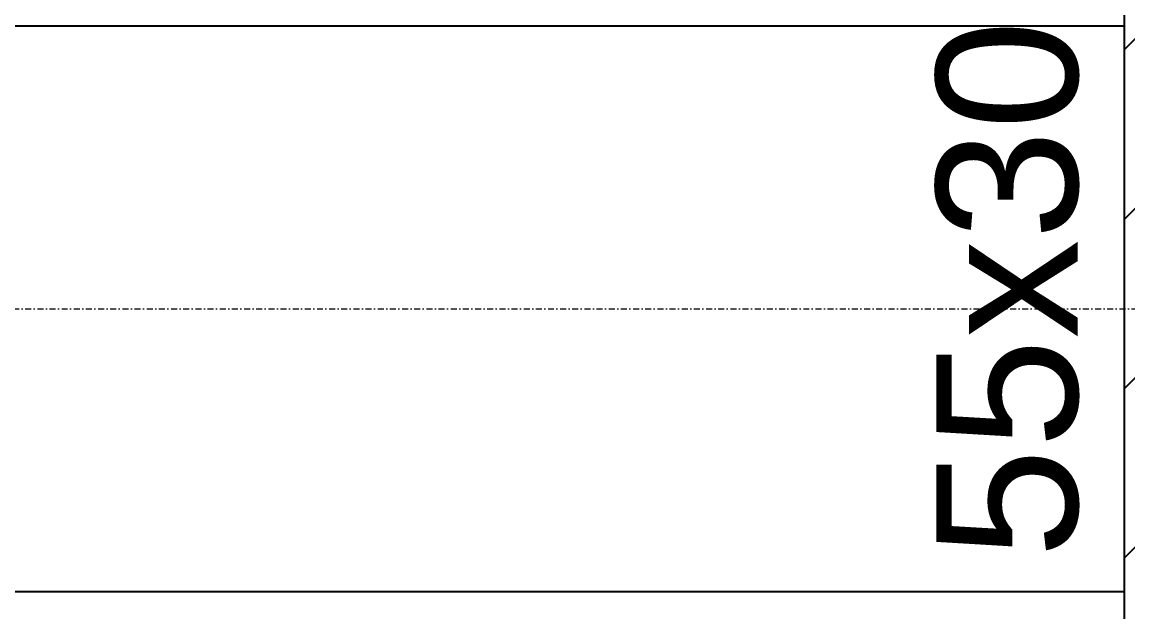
# Model space of a CAD drawing. Header units: millimetres. Extents: x -455371 to 117772, y -78417 to 116564.
# Drawn here: x -34849 to -34263, y 55412 to 55724 of the extents above; entities that cross this region are included whole.
import ezdxf

# ---------------------------------------------------------------- set-up
doc = ezdxf.new("R2010")
doc.units = ezdxf.units.MM
doc.linetypes.add('TRATTOPUNTO', pattern=[25.4, 12.7, -6.35, 0, -6.35])
for name, color, linetype, lineweight in [('Cls', 7, 'Continuous', 25), ('fili fissi tratteggiati', 210, 'TRATTOPUNTO', 18), ('Scritte', 7, 'Continuous', 15)]:
    doc.layers.add(name, color=color, linetype=linetype, lineweight=lineweight)
doc.layers.add('RETINI', color=253, linetype='Continuous')
doc.styles.get("Standard").update_dxf_attribs({"font": 'arial.ttf'})

msp = doc.modelspace()

# ---------------------------------------------------------------- hatches: boundary and pattern name
at = {"layer": 'RETINI'}
h = msp.add_hatch(dxfattribs=at)
h.set_pattern_fill('ANSI31', color=256, scale=20)
h.set_pattern_definition([(45, (69267.63, 5500), (-44.90128, 44.90128), [])])
h.paths.add_polyline_path([(-33964.5, 55572.48), (-34114.5, 55572.48), (-34114.5, 55297.48), (-33964.5, 55297.48)])
h.paths.add_polyline_path([(-34114.5, 55572.48), (-34114.5, 55847.48), (-34264.5, 55847.48), (-34264.5, 55297.48), (-34114.5, 55297.48)])
h.paths.add_polyline_path([(-33964.5, 55847.48), (-34114.5, 55847.48), (-34114.5, 55572.48), (-33964.5, 55572.48)])

# ---------------------------------------------------------------- linework, layer by layer
at = {"layer": 'Cls'}
for points in [[(-34264.5, 55297.48), (-34264.5, 55847.48), (-33964.5, 55847.48), (-33964.5, 55297.48), (-34264.5, 55297.48)], [(-38089.5, 55722.48), (-34264.5, 55722.48)], [(-38089.5, 55422.48), (-34264.5, 55422.48)]]:
    msp.add_lwpolyline(points, dxfattribs=at)
at = {"layer": 'fili fissi tratteggiati', "ltscale": 0.25}
msp.add_line((-38214.5, 55572.48), (-18339.5, 55572.48), dxfattribs=at)

# ---------------------------------------------------------------- texts
at = {"layer": 'Scritte', "insert": (-34364.31, 55440.15), "char_height": 75, "attachment_point": 1, "rotation": 90}
msp.add_mtext_dynamic_manual_height_columns('55x30', width=250.2178, gutter_width=12.5, heights=[0], dxfattribs=at)

doc.saveas('drawing.dxf')
